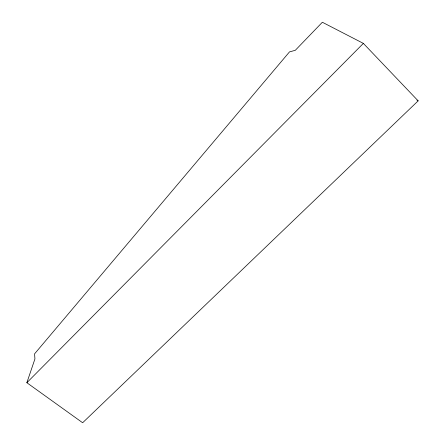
<?xml version="1.0" encoding="UTF-8"?>
<svg xmlns="http://www.w3.org/2000/svg" width="445" height="445" viewBox="0 0 445 445"><rect width="100%" height="100%" fill="white"/><g stroke="black" fill="none" stroke-linecap="round" stroke-linejoin="round"><path stroke-width="0.67" d="M26.856 382.717L34.927 358.937L34.577 353.847L289.5 51.887L295.291 50.313L322.358 22.25L363.359 43.393L418.144 100.865L82.642 422.75L26.856 382.717L363.359 43.393M416.976 100.119L418.144 100.865"/></g></svg>
